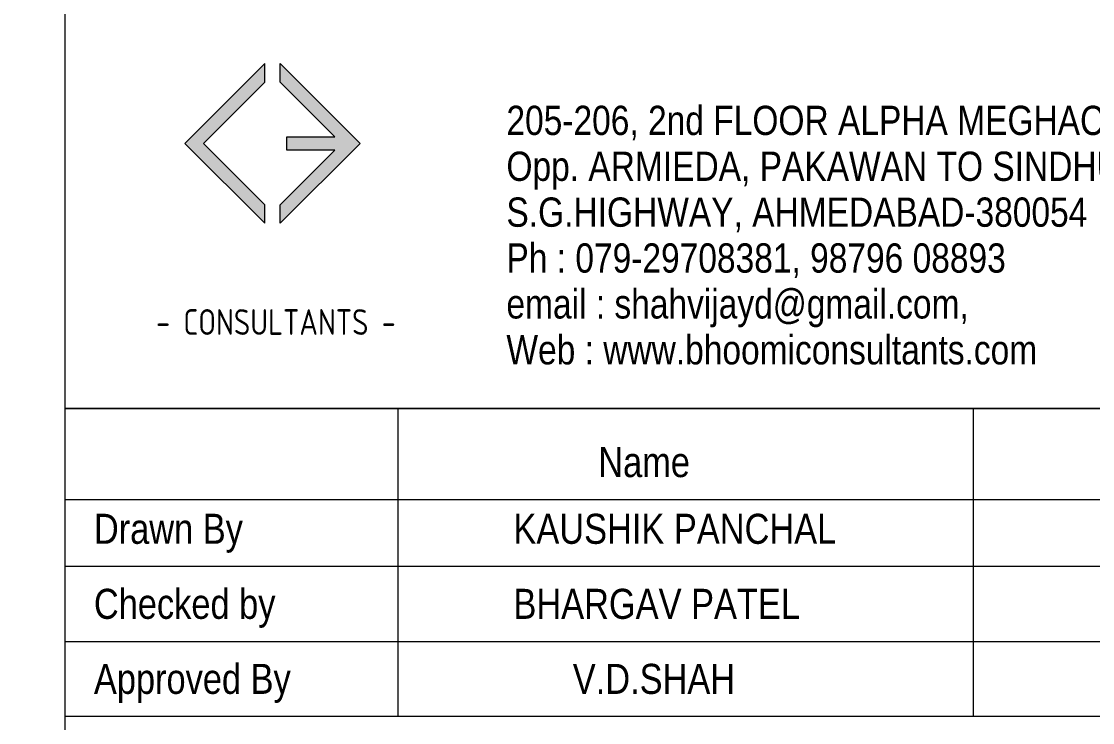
# Model space of a CAD drawing. Header units: millimetres. Extents: x 1112055 to 3390982, y -148532 to 766891.
# Drawn here: x 1898706 to 1914178, y 236484 to 246610 of the extents above; entities that cross this region are included whole.
import ezdxf

# ---------------------------------------------------------------- set-up
doc = ezdxf.new("R2010")
doc.units = ezdxf.units.MM
doc.layers.add('B TITLE BLOCK', color=250, linetype='Continuous', lineweight=0)
doc.layers.add('tb text', color=7, linetype='Continuous', lineweight=13)
doc.styles.add('SWINC', font='swissc.ttf')

msp = doc.modelspace()

# ---------------------------------------------------------------- hatches: boundary and pattern name
at = {"layer": 'B TITLE BLOCK', "linetype": 'Continuous', "lineweight": 0}
h = msp.add_hatch(color=251, dxfattribs=at)
h.dxf.hatch_style = 1
h.paths.add_polyline_path([(1901335.1, 244847.9), (1902220.8, 245733.6), (1902220.8, 246001.2), (1901067.5, 244847.9), (1902220.8, 243694.5), (1902220.8, 243962.1)])
h = msp.add_hatch(color=251, dxfattribs=at)
h.dxf.hatch_style = 1
h.paths.add_polyline_path([(1902542.2, 244942.5), (1902542.2, 244753.3), (1903235.4, 244753.3), (1902444.3, 243962.1), (1902444.3, 243694.5), (1903597.6, 244847.9), (1902444.3, 246001.2), (1902444.3, 245733.6), (1903235.4, 244942.5)])

# ---------------------------------------------------------------- linework, layer by layer
at = {"layer": 'B TITLE BLOCK', "color": 250, "lineweight": 0}
for p, q in [((1899333.1, 341590.3), (1899333.1, 220294.8)), ((1917635.8, 241021.5), (1899333.1, 241021.5)), ((1899333.1, 241021.5), (1917635.8, 241021.5)), ((1899333.1, 241021.5), (1917635.8, 241021.5)), ((1904150.1, 236573.1), (1904150.1, 241021.5)), ((1912458.6, 236573.1), (1912458.6, 241021.4)), ((1899333.6, 239703.9), (1917636.3, 239703.9)), ((1899333.6, 239703.9), (1917636.3, 239703.9)), ((1899333.6, 238740.5), (1917636.3, 238740.5)), ((1899333.6, 238740.5), (1917636.3, 238740.5)), ((1899333.6, 237656.8), (1917636.3, 237656.8)), ((1899333.6, 237656.8), (1917636.3, 237656.8)), ((1899333.6, 237656.8), (1917636.3, 237656.8)), ((1917636.3, 236573.1), (1899333, 236573.1)), ((1917636.3, 236573.1), (1899333.6, 236573.1))]:
    msp.add_line(p, q, dxfattribs=at)
at = {"layer": 'B TITLE BLOCK', "color": 250, "lineweight": 0, "const_width": 15.3}
msp.add_lwpolyline([(1917635.8, 220294.8), (1899333.1, 220294.8), (1899333.1, 255204.5), (1917635.8, 255204.5)], close=True, dxfattribs=at)
at = {"layer": 'B TITLE BLOCK', "color": 251, "linetype": 'Continuous', "lineweight": 0}
for points in [[(1901067.3, 244848), (1902220.8, 243694.5), (1902220.8, 243962.1), (1901335.1, 244847.9), (1902220.8, 245733.6), (1902220.8, 246001.2), (1901067.3, 244847.7)], [(1903597.8, 244848), (1902444.3, 243694.5), (1902444.3, 243962.1), (1903235.4, 244753.3), (1902542.2, 244753.3), (1902542.2, 244942.5), (1903235.4, 244942.5), (1902444.3, 245733.6), (1902444.3, 246001.2), (1903597.8, 244847.7)]]:
    msp.add_lwpolyline(points, dxfattribs=at)

# ---------------------------------------------------------------- texts
at = {"layer": 'B TITLE BLOCK', "color": 0, "lineweight": 0, "style": 'SWINC'}
for s, p in [('205-206, 2nd FLOOR ALPHA MEGHACON HOUSE,', (1905711.9, 244970)), ('Opp. ARMIEDA, PAKAWAN TO SINDHUBHAVAN ROAD,', (1905711.9, 244307.4)), ('S.G.HIGHWAY, AHMEDABAD-380054', (1905711.9, 243644.8)), ('Ph : 079-29708381, 98796 08893', (1905711.9, 242982.3)), ('email : shahvijayd@gmail.com,', (1905711.9, 242319.7)), ('Web : www.bhoomiconsultants.com', (1905711.9, 241657.1))]:
    msp.add_text(s, height=422.52, dxfattribs=at).set_placement(p)
at = {"layer": 'B TITLE BLOCK', "color": 251, "lineweight": 0, "char_height": 464.277, "attachment_point": 2, "style": 'SWINC'}
for insert in [(1902382.5, 243228.6), (2005241.2, 239562.5)]:
    msp.add_mtext_dynamic_manual_height_columns('\\pxsm1,qj;{\\fBankGothic Lt BT|b0|i0|c0|p34;BHOOMI\\P\\ps*,q*;\\fGost|b0|i0|c0|p2;\\H0.8x;- CONSULTANTS -\\C1; }', width=1213989.136, gutter_width=0, heights=[170761.4], dxfattribs=dict(at, insert=insert))
at = {"layer": 'tb text', "lineweight": 0, "style": 'SWINC'}
for s, height, p in [('Name', 433.48, (1907038.3, 240029)), ('KAUSHIK PANCHAL', 433.483, (1905813.5, 239065.7)), ('Drawn By', 433.48, (1899753.5, 239065.7)), ('Checked by', 433.48, (1899753.5, 237981.9)), ('BHARGAV PATEL', 433.483, (1905813.5, 237981.9)), ('Approved By', 433.483, (1899753.5, 236898.2)), ('V.D.SHAH', 433.48, (1906670.6, 236898.2))]:
    msp.add_text(s, height=height, dxfattribs=at).set_placement(p)

doc.saveas('drawing.dxf')
